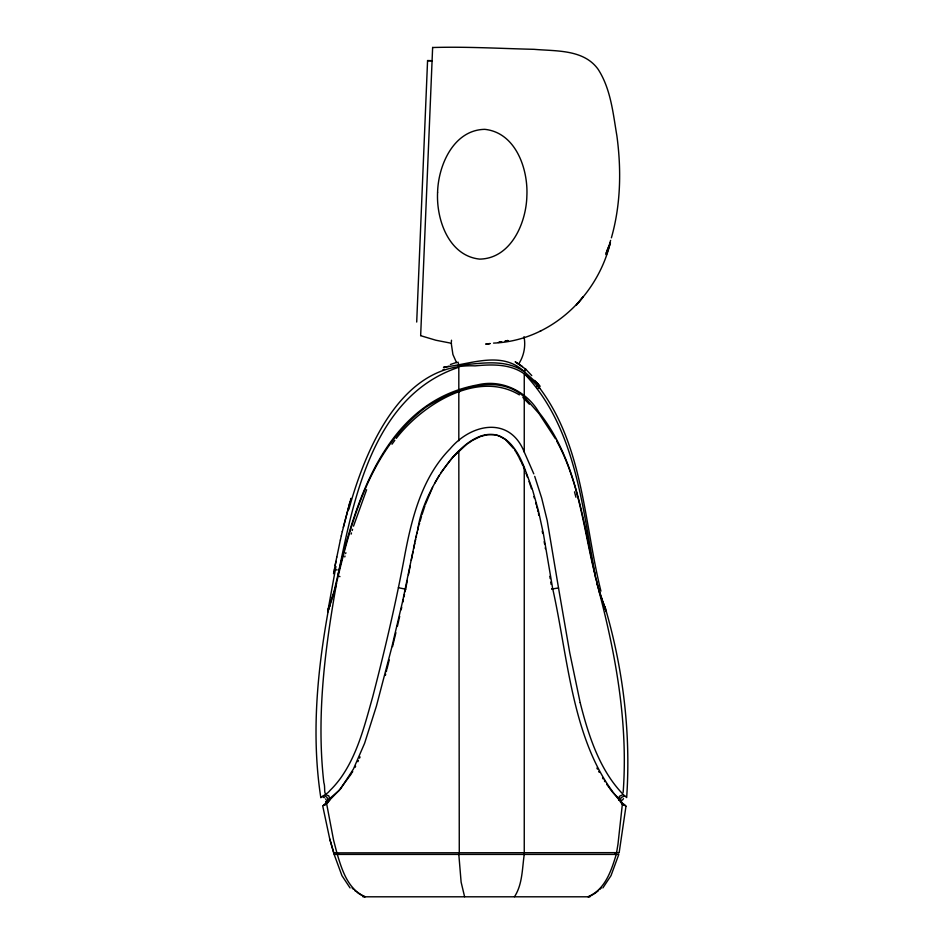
<?xml version="1.0" encoding="UTF-8"?>
<svg xmlns="http://www.w3.org/2000/svg" width="944" height="944" viewBox="0 0 944 944"><rect width="100%" height="100%" fill="white"/><g stroke="black" fill="none" stroke-linecap="round" stroke-linejoin="round"><path stroke-width="1.42" d="M533.797 473.864L524.25 452.023L524.25 396.893C495.907 371.783 453.167 390.191 426.204 407.006C368.833 449.934 350.672 523.354 334.931 589.658M348.832 509.43C365.293 449.946 401.188 362.461 475.033 365.883C491.612 364.313 510.079 363.664 524.25 373.859L524.25 395.819L522.858 397.695M623.205 794.529L626.674 797.55C630.852 735.341 623.654 672.553 606.626 612.621M416.705 322.046L427.573 60.534L432.234 60.711M420.658 335.568L432.635 47.412M623.158 792.405C628.397 721.393 615.122 650.923 596.738 582.684M623.052 794.27C599.452 769.962 588.348 735.069 580.171 702.619M451.374 342.023L451.503 340.229M623.382 805.303L623.488 804.099L625.978 806.211L619.158 852.68M524.25 854.414C522.15 868.645 522.575 884.304 514.492 896.741M328.335 610.308C317.184 671.798 311.237 735.435 320.807 797.597L320.854 797.609M333.574 573.563L335.97 561.361M336.548 583.227C324.984 648.87 316.228 716.036 323.839 782.659C325.928 788.382 322.199 799.662 330.412 790.057C334.023 786.529 337.268 782.659 340.277 778.611C357.611 754.539 364.703 725.063 372.668 696.991C384.928 649.708 396.114 602.13 404.988 554.081C412.162 516.427 422.44 476.909 450.182 448.742C471.127 423.691 509.666 415.631 524.25 452.023M335.922 566.518L328.099 609.671L328.713 607.865M335.096 565.621L336.772 557.078M408.469 574.695L410.168 566.046M334.046 571.38L333.598 573.527M407.324 580.477L405.778 588.195M411.301 560.276L413.035 551.662M336.819 557.102L340.336 540.039M321.408 797.09L320.96 797.55L325.125 794.565L328.748 795.792L330.093 799.533L327.733 802.754L326.683 803.061L340.454 789.007L353.457 768.982L364.608 743.282L376.42 706.1L391.548 648.268L402.486 601.953L416.009 536.758M405.047 591.746L405.578 589.162M413.625 548.794L414.841 543.071M403.961 596.915L404.504 594.331M402.852 602.071L403.407 599.499M415.254 541.195L415.667 539.331M401.153 609.812L401.731 607.24M340.383 540.062L341.28 535.791M399.194 618.532L399.69 616.361M341.327 535.814L342.247 531.543M416.092 537.466L416.516 535.602M416.115 536.275L416.882 533.03M398.191 622.898L398.934 619.63M397.424 626.155L397.931 623.984M342.306 531.566L349.917 502.031M416.941 533.738L417.39 531.885M395.371 634.852L395.89 632.681M416.988 532.569L418.64 525.938M394.474 638.616L395.111 635.937M393.506 642.628L394.144 639.949M343.297 527.33L351.003 498.373L350.613 499.813M392.527 646.628L393.176 643.961M417.838 530.032C422.357 484.319 490.892 381.895 524.25 467.304L524.25 852.786L523.566 854.414M389.235 659.95L386.934 669.166M386.308 671.656L386.627 670.417M385.364 675.397L385.683 674.146M344.772 556.913L344.997 556.075M334.577 589.292C353.257 507.53 382.32 402.368 477.463 384.928C501.583 378.886 526.681 391.217 539.036 412.493C576.1 458.949 582.59 519.884 595.381 575.97M419.16 524.781L419.62 523.082M334.53 589.493L334.365 590.094M345.669 553.55L345.893 552.712M334.259 590.484L333.999 591.44M327.745 612.09L334.424 591.534M326.246 802.754L326.423 800.937M333.893 591.829L329.22 606.402M420.068 521.395L421.508 516.344M611.393 237.829C620.798 204.801 621.447 169.814 616.904 135.936C613.045 113.304 610.874 89.137 598.177 69.372C583.758 49.147 556.11 51.283 534.103 49.324C500.296 48.522 466.466 46.516 432.635 47.519M351.144 534.127L351.487 532.935M352.206 530.528L352.56 529.324M353.528 526.15L366.614 489.735M422.015 514.669L424.965 505.713M609.848 242.903L610.638 240.366M616.255 854.414C611.275 870.793 605.128 889.685 587.947 896.741M493.547 343.097C549.668 340.926 596.573 297.395 610.013 243.941M610.449 242.809L606.319 254.939M330.034 604.066L329.326 606.119M329.751 606.319L329.999 605.635M329.503 606.095L328.146 609.612M328.96 608.585L328.441 610.013M608.148 247.93L606.296 252.909M425.484 504.238L432.588 487.411M605.777 254.101L610.06 242.714M359.534 758.162L360.077 756.946M357.882 761.725L358.437 760.545M326.105 803.12C323.025 807.521 322.73 804.111 325.409 804.772M355.05 767.366L355.617 766.268M434.688 483.293L439.255 475.28M352.136 772.581L352.726 771.578M351.546 773.573L338.92 790.6L326.01 801.786L326.907 800.996M518.527 364.195C523.896 356.218 525.902 346.094 524.003 336.666M440.765 472.885L452.79 457.167L466.466 444.53M391.984 444.223L394.828 440.305M327.308 802.978C330.14 799.946 326.199 795.108 323.226 795.934M622.426 800.075L623.488 798.659M396.291 438.37C421.72 405.188 477.251 369.458 519.377 394.863M602.862 887.915L610.992 875.678L618.804 854.414L334.176 854.414M576.607 304.723L583.203 296.829L576.076 305.36M446.028 366.803C439.715 368.066 446.901 366.791 449.297 366.402C474.336 362.838 502.916 351.569 524.25 371.582L525.749 369.198L515.389 361.941M601.304 887.915L599.959 889.272M334.577 852.857L333.692 852.88L329.727 838.909L322.695 805.834M327.037 803.273L326.447 803.781M614.45 854.414L616.574 852.609L617.99 844.125L622.462 803.226L625.176 805.61M598.543 890.558L595.499 892.918M525.124 369.505L525.749 369.198L531.767 375.618M323.32 805.515L326.53 803.179L333.562 840.077L336.866 852.81L338.931 854.414M467.398 443.845L472.142 440.636M326.152 803.45L325.409 803.969L326.105 803.792M594.696 893.461L592.23 894.983M472.956 440.152L479.823 436.765M590.519 895.903L591.381 895.455M326.117 803.993L324.712 804.489M540.121 331.273L540.782 330.955M588.773 896.741L589.646 896.34M442.996 369.6L444.506 369.234M480.343 436.565L486.691 434.806M450.394 364.502L456.754 362.343M458.182 367.464C373.116 396.138 353.634 498.68 337.869 575.781L339.97 576.631M551.697 588.891L552.688 588.667L543.284 533.148L538.304 510.256L532.664 490.29M498.397 342.471L501.075 341.929M505.075 341.103L507.754 340.548M505.5 341.008L507.896 340.524M499.093 342.318L501.701 341.811M534.705 476.331L541.667 498.031L547.201 520.533L558.518 587.97L551.862 589.009M446.394 366.744L448.978 366.355M487.222 434.724L494.609 434.7M486.03 344.041L490.148 343.522M489.877 343.64L485.924 344.088L488.378 343.828M458.182 365.328C480.272 363.641 505.63 358.13 524.947 372.207M333.834 852.869L329.727 838.909M333.928 852.869L618.037 852.644M623.111 794.529L619.394 796.323L618.674 800.193M536.782 386.214L539.885 386.214L537.289 383.229M536.782 388.35L539.885 388.35C583.522 446.972 583.994 522.929 600.927 591.133M334.27 569.905L337.209 569.905M362.933 896.8L589.976 896.8M624.692 795.898L620.951 797.68L620.409 801.975M618.167 852.644L618.816 852.668M427.573 60.676L432.222 60.876M623.96 804.524L622.426 804.111L624.668 805.02M405.377 589.139L398.403 587.711M451.527 343.297L435.892 340.241L420.658 335.686M495.116 434.783L498.644 435.739M622.615 803.875C572.335 748.474 568.76 659.962 552.688 588.667M405.271 588.926L405.92 589.115M323.214 797.196L324.406 797.715M499.14 435.927L505.123 439.338M622.226 803.757L621.494 803.391M363.723 896.34L364.608 896.741M365.257 896.741C348.194 889.602 342.224 870.722 337.315 854.414M362 895.455L362.862 895.903M515.271 361.882L522.528 366.532M361.151 894.983L358.673 893.461M625.931 806.247L625.341 805.586M524.25 373.859L531.59 379.759L539.826 388.35L537.62 385.73M524.84 374.272C575.521 427.833 582.165 505.842 595.109 574.837M357.092 892.351L357.882 892.918M505.559 439.668L513.678 448.601M354.838 890.558L355.569 891.171M621.636 801.208L613.081 792.807M524.25 396.893L539.071 413.684L555.461 438.795M524.062 398.781L529.372 404.209M524.77 372.054L537.502 383.618M621.742 802.565L622.308 803.096L620.597 802.353M353.422 889.272L352.077 887.915M534.623 380.432L536.581 382.462M622.084 803.863L621.53 803.202M536.546 382.591L537.195 383.288M537.466 383.417L539.826 386.155M612.597 792.217L609.517 788.216M350.071 887.915L341.952 875.678L334.141 854.414M608.432 786.73L608.974 787.485M607.877 785.951L606.744 784.334M604.384 780.818L604.986 781.726M514.822 450.3L515.448 451.267M602.555 777.939L603.169 778.918M325.692 798.954L326.117 799.733M516.049 452.247L517.229 454.253M456.554 362.673L452.908 354.472L451.326 343.817M598.673 771.319L599.263 772.369M517.796 455.268L518.35 456.282M556.665 440.99C580.595 484.473 584.171 534.977 596.868 582.035M596.891 768.038L597.493 769.148M518.905 457.321L521.194 461.946M521.761 463.162L522.858 465.604M464.601 896.741L461.12 882.156L458.819 854.414M524.286 467.363L532.44 489.582M523.389 466.832L523.92 468.071M524.463 469.369L524.994 470.678M605.458 609.694L606.485 612.172L604.691 607.464M605.411 609.34L604.951 608.16M526.032 473.31L527.531 477.286M604.703 606.626L605.753 609.399L604.361 605.942M604.691 607.688L604.231 605.6M604.443 606.154L604.502 607.193M603.782 605.057L604.302 606.449L599.275 591.794M604.443 605.93L603.653 603.782M603.924 604.762L602.838 601.517M602.65 601.918L602.886 602.579M603.181 602.673L596.879 583.227M529.053 481.499L529.549 482.95M601.741 598.378L601.977 599.039M530.044 484.402L530.528 485.853M531.012 487.305L531.484 488.756M458.819 365.127L458.005 362.083M459.492 392.008L458.819 389.789L458.819 367.393M599.239 591.676L598.779 590.142M533.926 496.627L534.398 498.231M598.909 589.54L595.251 576.583M459.28 854.414L458.819 450.677M535.767 503.081L536.239 504.828M574.507 491.848L575.934 497.24M536.699 506.574L537.148 508.332M537.596 510.079L538.033 511.837M580.135 702.466L569.728 652.67L558.518 587.97M538.458 513.607L538.871 515.365M542.222 531.083L542.67 533.419M544.169 541.62L544.582 543.968M545.231 547.791L545.384 548.665M549.833 576.324L550.199 578.625M550.753 582.082L551.119 584.395M458.819 390.757L458.819 440.789M437.591 192.293C436.175 219.409 448.695 255.836 479.682 259.116C510.798 258.562 526.186 223.221 526.858 196.163C528.286 169.047 515.754 132.608 484.779 129.34C453.663 129.894 438.264 165.235 437.591 192.293"/></g></svg>
